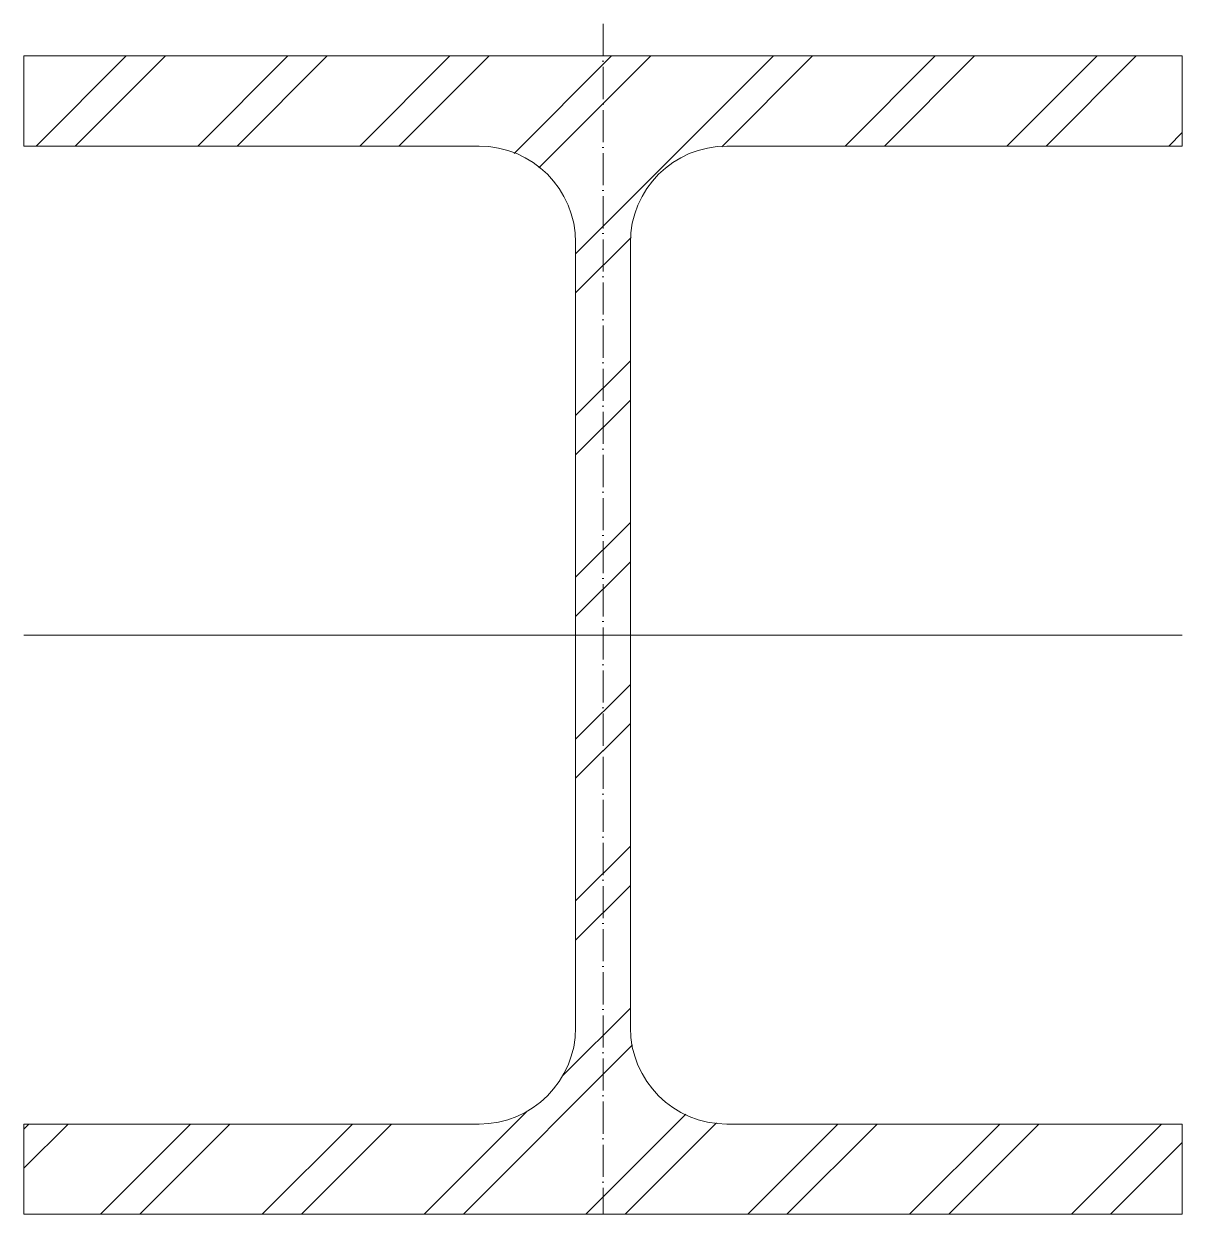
# Model space of a CAD drawing. Header units: metres. Extents: x -90 to 90, y -90 to 95.
import ezdxf

# ---------------------------------------------------------------- set-up
doc = ezdxf.new("R2010")
doc.units = ezdxf.units.M
doc.linetypes.add('MV_hartlijn_staal', pattern=[6.6, 5, -0.8, 0, -0.8])
doc.layers.add('A-DETL-GENF', color=92, linetype='Continuous', lineweight=18)

# ---------------------------------------------------------------- blocks, each defined once
blk = doc.blocks.new('28 Staalprofielen- IPE_HEA_HEB 2d - HEB180-3530664-00_0 Basismaterialen')
at = {"layer": 'A-DETL-GENF', "lineweight": 13}
h = blk.add_hatch(dxfattribs=at)
h.set_pattern_fill('FP_267', color=256, style=0, pattern_type=2)
h.set_pattern_definition([(45, (1990.222, 1148.529), (-12.57236, 12.57236), []), (45, (1990.222, 1167.579), (-12.57236, 12.57236), [])])
h.paths.add_polyline_path([(-90, -90), (90, -90), (90, -76), (19.25, -76), (15.37, -75.49), (11.75, -73.99), (8.64, -71.61), (6.26, -68.5), (4.76, -64.88), (4.25, -61), (4.25, 61), (4.76, 64.88), (6.26, 68.5), (8.64, 71.61), (11.75, 73.99), (15.37, 75.49), (19.25, 76), (90, 76), (90, 90), (-90, 90), (-90, 76), (-19.25, 76), (-15.37, 75.49), (-11.75, 73.99), (-8.64, 71.61), (-6.26, 68.5), (-4.76, 64.88), (-4.25, 61), (-4.25, -61), (-4.76, -64.88), (-6.26, -68.5), (-8.64, -71.61), (-11.75, -73.99), (-15.37, -75.49), (-19.25, -76), (-90, -76)])
at = {"layer": 'A-DETL-GENF', "linetype": 'MV_hartlijn_staal', "lineweight": 13}
blk.add_line((0, 95), (0, -90), dxfattribs=at)
at = {"layer": 'A-DETL-GENF'}
for p, q in [((90, 90), (-90, 90)), ((-90, 90), (-90, 76)), ((90, 90), (-90, 90)), ((-90, 90), (-90, 76)), ((90, 76), (90, 90)), ((90, 90), (90, 76)), ((-90, 76), (-19.25, 76)), ((-90, 76), (-19.25, 76)), ((19.25, 76), (90, 76)), ((90, 76), (19.25, 76)), ((-4.25, 61), (-4.25, -61)), ((-4.25, 61), (-4.25, -61)), ((4.25, -61), (4.25, 61)), ((4.25, 61), (4.25, -61)), ((-90, 0), (90, 0)), ((-19.25, -76), (-90, -76)), ((-90, -76), (-90, -90)), ((-90, -90), (-90, -76)), ((-90, -76), (-19.25, -76)), ((90, -76), (19.25, -76)), ((90, -76), (19.25, -76)), ((90, -90), (90, -76)), ((90, -90), (90, -76)), ((-90, -90), (90, -90)), ((90, -90), (-90, -90))]:
    blk.add_line(p, q, dxfattribs=at)
for centre, start, end in [((-19.25, 61), 0, 90), ((-19.25, 61), 360, 90), ((19.25, 61), 90, 180), ((19.25, 61), 90, 180), ((-19.25, -61), 270, 0), ((-19.25, -61), 270, 0), ((19.25, -61), 180, 270), ((19.25, -61), 180, 270)]:
    blk.add_arc(centre, 15, start, end, dxfattribs=at)

msp = doc.modelspace()

# ---------------------------------------------------------------- block references
msp.add_blockref('28 Staalprofielen- IPE_HEA_HEB 2d - HEB180-3530664-00_0 Basismaterialen', (0, 0))

doc.saveas('drawing.dxf')
